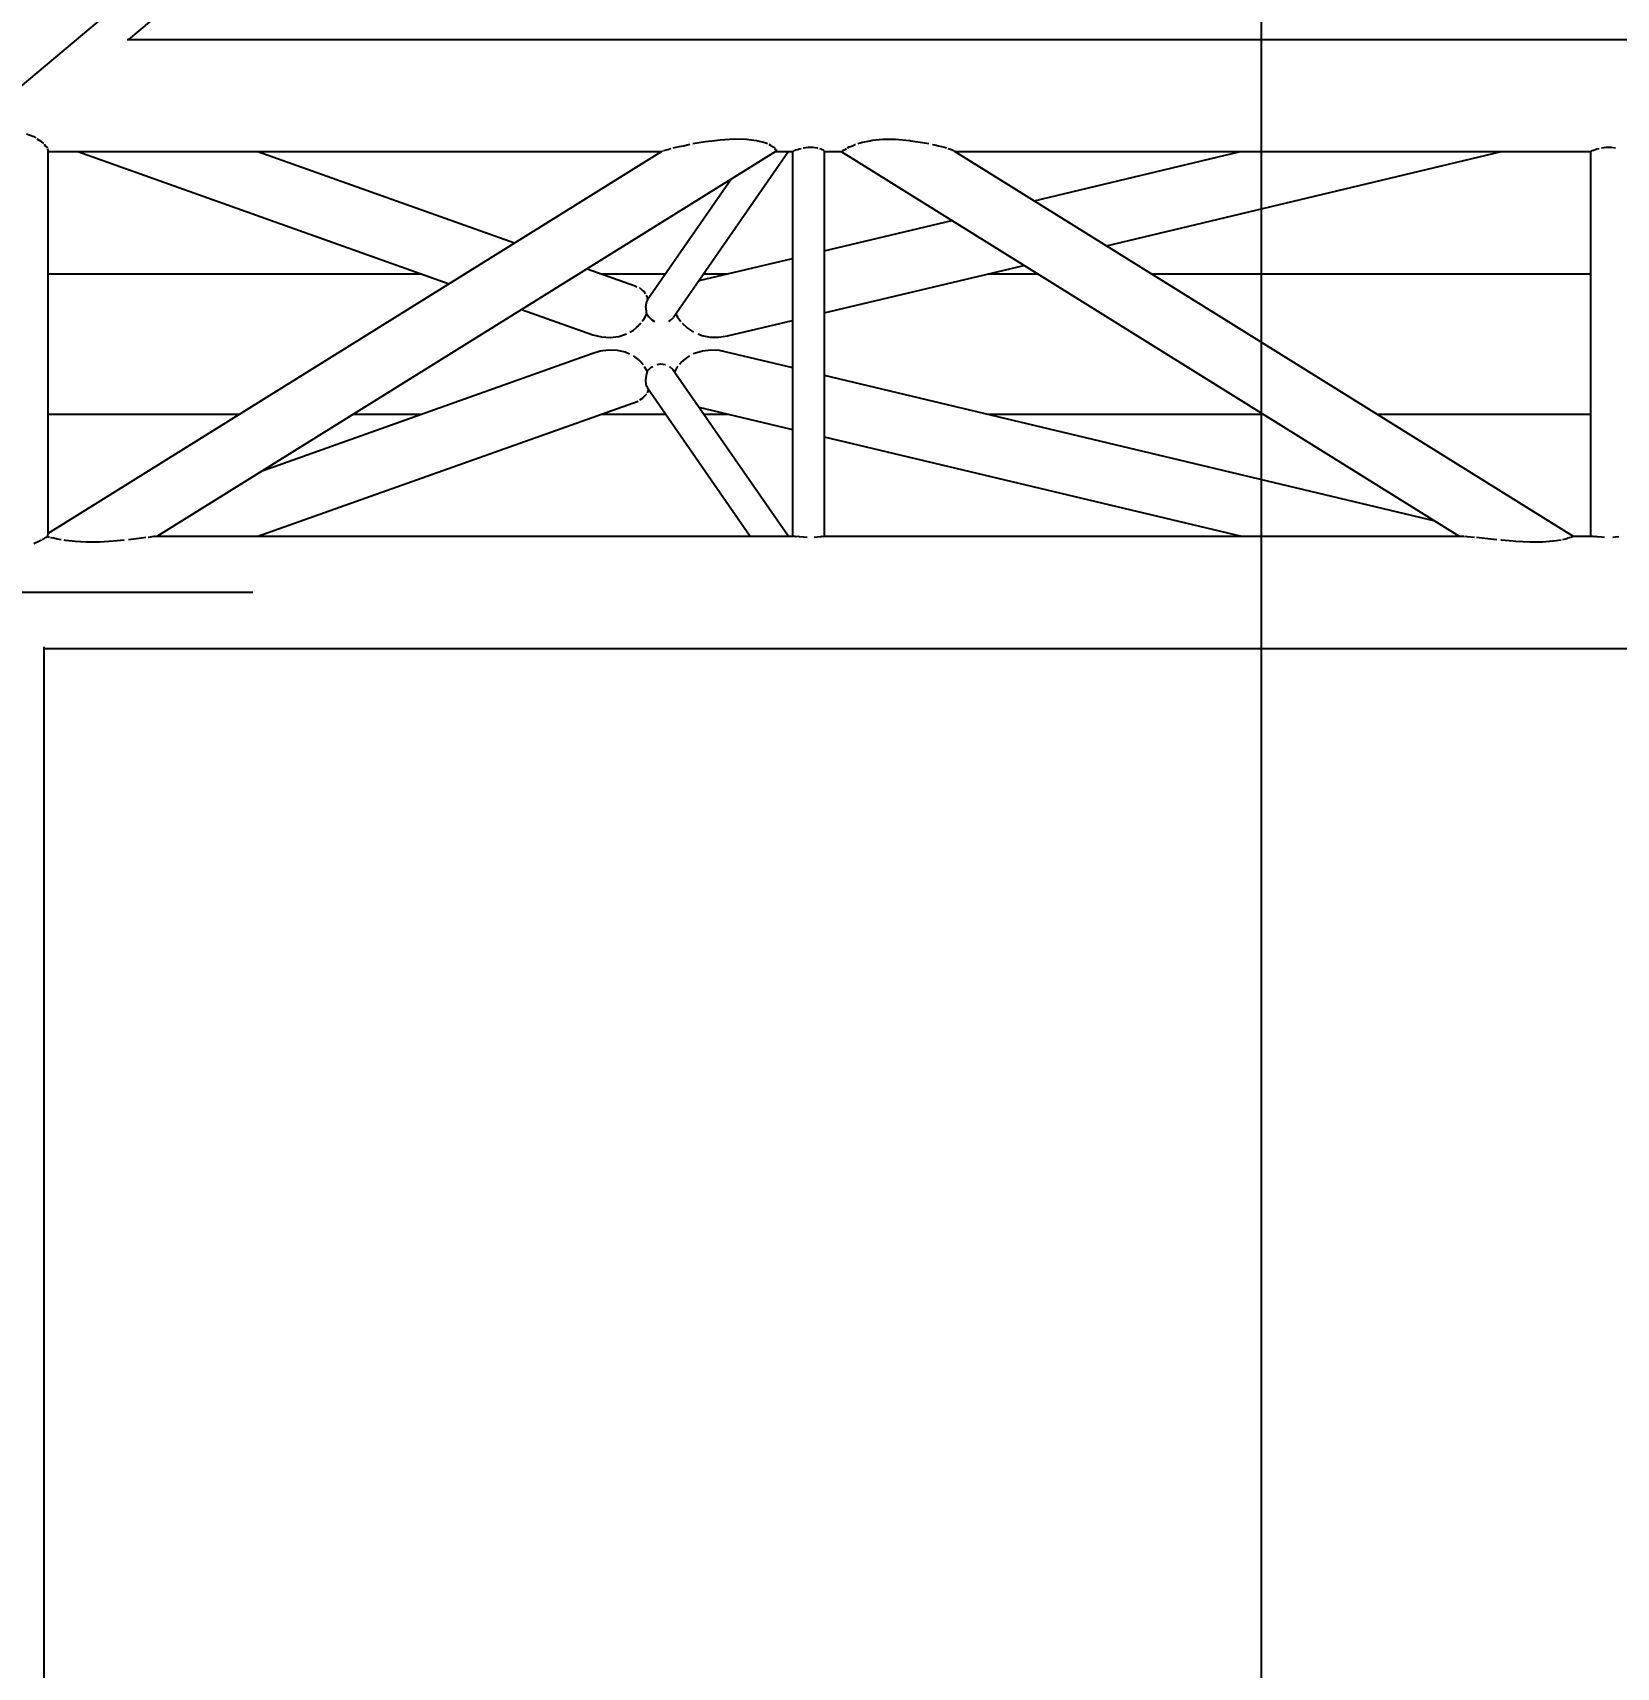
# Model space of a CAD drawing. Header units: millimetres. Extents: x 150209.93 to 150215.05, y 136675.65 to 136679.93.
# Drawn here: x 150213.9648 to 150214.0796, y 136678.683 to 136678.8015 of the extents above; entities that cross this region are included whole.
import ezdxf

# ---------------------------------------------------------------- set-up
doc = ezdxf.new("R2010")
doc.units = ezdxf.units.MM
doc.header["$LTSCALE"] = 0.25
doc.linetypes.add('CENTER', pattern=[50.8, 31.75, -6.35, 6.35, -6.35])
doc.linetypes.add('XKITLINE00', pattern=[0])
doc.styles.add('ROMANS', font='romans.shx')
doc.dimstyles.new('MD300', dxfattribs={"dimtxt": 2.5, "dimasz": 2.5, "dimexe": 1, "dimexo": 1, "dimgap": 0.5, "dimtad": 1, "dimdec": 1, "dimlfac": 50, "dimrnd": 0.5, "dimdsep": 46, "dimtxsty": 'ROMANS', "dimcen": 1, "dimclrd": 146, "dimclre": 146, "dimclrt": 30, "dimadec": 1, "dimazin": 2, "dimtfac": 1, "dimtdec": 1, "dimtmove": 0, "dimatfit": 1, "dimfxl": 1, "dimtolj": 1, "dimtzin": 0, "dimlwd": -1, "dimlwe": -1, "dimarcsym": 0})

# ---------------------------------------------------------------- blocks, each defined once
blk = doc.blocks.new('çatıı')
at = {"color": 8, "linetype": 'CENTER'}
for p, q in [((25173.61, 15830.27), (26903.05, 17290.27)), ((26261.35, 15650.27), (24815.89, 15650.27))]:
    blk.add_line(p, q, dxfattribs=at)
at = {"color": 8, "linetype": 'XKITLINE00'}
for p, q in [((25216.54, 15850.57), (26044.8, 16549.79)), ((25215.9, 15850.57), (26261.35, 15850.57)), ((25179.53, 15816.37), (25182.12, 15815.41)), ((25182.12, 15815.41), (25182.81, 15814.94)), ((25183.25, 15814.65), (25184.21, 15814)), ((25184.21, 15814), (25184.28, 15813.96)), ((25184.28, 15813.96), (25185.61, 15812.87)), ((25185.9, 15812.64), (25185.91, 15812.63)), ((25185.91, 15812.63), (25186.23, 15812.12)), ((25186.23, 15812.12), (25186.92, 15811.42)), ((25186.92, 15811.42), (25186.94, 15811.33)), ((25186.99, 15811.16), (25187.1, 15810.8)), ((25187.1, 15810.8), (25187.26, 15810.53)), ((25187.26, 15810.53), (25187.26, 15671.48)), ((25187.26, 15671.63), (25409.57, 15810.05)), ((25187.26, 15809.97), (25409.45, 15809.97)), ((25198.02, 15809.97), (25332.57, 15762.11)), ((25226.86, 15670.57), (25451.14, 15810.22)), ((25263.32, 15809.97), (25356.32, 15776.89)), ((25409.57, 15810.05), (25409.65, 15810.07)), ((25409.65, 15810.07), (25410.02, 15810.27)), ((25410.19, 15810.36), (25410.32, 15810.43)), ((25410.32, 15810.43), (25411.81, 15810.8)), ((25411.81, 15810.8), (25412.43, 15811.02)), ((25412.43, 15811.02), (25413.04, 15811.16)), ((25413.72, 15811.33), (25415.91, 15811.85)), ((25455.56, 15809.97), (25413.9, 15749.88)), ((25415.91, 15811.85), (25417.5, 15812.12)), ((25417.5, 15812.12), (25419.75, 15812.64)), ((25420.91, 15812.87), (25425.47, 15813.62)), ((25425.47, 15813.62), (25428.9, 15814)), ((25428.9, 15814), (25430.72, 15814.26)), ((25430.72, 15814.26), (25435.84, 15814.61)), ((25435.84, 15814.61), (25440.33, 15814.52)), ((25440.33, 15814.52), (25443.98, 15813.99)), ((25443.98, 15813.99), (25446.99, 15813.31)), ((25446.99, 15813.31), (25447.93, 15812.87)), ((25448.43, 15812.64), (25449.02, 15812.36)), ((25449.02, 15812.36), (25449.21, 15812.12)), ((25449.21, 15812.12), (25450.44, 15811.52)), ((25450.44, 15811.52), (25450.54, 15811.33)), ((25450.64, 15811.16), (25450.84, 15810.8)), ((25450.74, 15809.97), (25457, 15809.97)), ((25450.84, 15810.8), (25451.04, 15810.72)), ((25451.04, 15810.72), (25451.11, 15810.36)), ((25451.13, 15810.27), (25451.14, 15810.22)), ((25457, 15810.04), (25457.14, 15810.06)), ((25457, 15810.04), (25457, 15670.57)), ((25457.28, 15810.24), (25457.14, 15810.06)), ((25457.28, 15810.24), (25457.35, 15810.27)), ((25457.58, 15810.37), (25458.09, 15810.58)), ((25458.09, 15810.58), (25458.93, 15810.78)), ((25458.93, 15810.78), (25459.35, 15810.96)), ((25459.35, 15810.96), (25460.12, 15811.16)), ((25460.83, 15811.34), (25460.94, 15811.36)), ((25460.94, 15811.36), (25462.7, 15811.58)), ((25462.7, 15811.58), (25464.46, 15811.58)), ((25464.46, 15811.58), (25466.05, 15811.37)), ((25466.05, 15811.37), (25466.17, 15811.34)), ((25466.74, 15811.16), (25467.31, 15810.98)), ((25467.31, 15810.98), (25467.6, 15810.78)), ((25467.6, 15810.78), (25468.12, 15810.59)), ((25468.12, 15810.59), (25468.3, 15810.37)), ((25468.38, 15810.27), (25468.4, 15810.25)), ((25468.4, 15810.25), (25468.4, 15670.57)), ((25468.4, 15809.97), (25474.66, 15809.97)), ((25474.57, 15810.03), (25474.93, 15810.05)), ((25474.57, 15810.03), (25698.54, 15670.57)), ((25474.97, 15810.27), (25474.93, 15810.05)), ((25475.1, 15810.37), (25476.01, 15810.76)), ((25476.05, 15810.84), (25476.01, 15810.76)), ((25476.05, 15810.84), (25476.59, 15811.15)), ((25476.93, 15811.34), (25477.5, 15811.67)), ((25477.5, 15811.67), (25478.77, 15812.05)), ((25478.77, 15812.05), (25479.6, 15812.56)), ((25479.6, 15812.56), (25479.78, 15812.61)), ((25480.64, 15812.89), (25482.33, 15813.43)), ((25482.33, 15813.43), (25485.16, 15813.9)), ((25485.16, 15813.9), (25485.79, 15814.07)), ((25485.79, 15814.07), (25489.76, 15814.48)), ((25489.76, 15814.48), (25494.35, 15814.46)), ((25494.35, 15814.46), (25499.34, 15813.99)), ((25499.34, 15813.99), (25499.87, 15813.9)), ((25499.87, 15813.9), (25504.1, 15813.34)), ((25504.1, 15813.34), (25506.33, 15812.89)), ((25507.69, 15812.61), (25508.54, 15812.44)), ((25508.54, 15812.44), (25509.92, 15812.05)), ((25509.92, 15812.05), (25512.07, 15811.58)), ((25512.07, 15811.58), (25512.77, 15811.34)), ((25513.35, 15811.15), (25514.53, 15810.76)), ((25514.53, 15810.76), (25514.57, 15810.75)), ((25514.57, 15810.75), (25515.28, 15810.37)), ((25515.48, 15810.27), (25739.83, 15670.57)), ((25515.95, 15809.97), (25746.09, 15809.97)), ((25544.56, 15792.16), (25619.34, 15809.97)), ((25570.71, 15775.88), (25713.83, 15809.97)), ((25746.09, 15810.03), (25746.23, 15810.05)), ((25746.09, 15810.03), (25746.09, 15670.57)), ((25746.37, 15810.22), (25746.23, 15810.05)), ((25746.37, 15810.22), (25746.47, 15810.27)), ((25746.72, 15810.37), (25747.18, 15810.56)), ((25747.18, 15810.56), (25748.02, 15810.76)), ((25748.02, 15810.76), (25748.44, 15810.94)), ((25748.44, 15810.94), (25749.29, 15811.15)), ((25750.03, 15811.34), (25751.79, 15811.55)), ((25751.79, 15811.55), (25753.55, 15811.55)), ((25753.55, 15811.55), (25755.14, 15811.34)), ((25755.14, 15811.34), (25755.15, 15811.34)), ((25434.83, 15800.07), (25404.46, 15756.25)), ((25468.4, 15774.01), (25514.7, 15785.04)), ((25423.16, 15763.24), (25457, 15771.3)), ((25468.4, 15751.5), (25540.85, 15768.76)), ((25187.26, 15765.67), (25322.55, 15765.67)), ((25382.6, 15767.54), (25399.59, 15761.5)), ((25387.85, 15765.67), (25410.99, 15765.67)), ((25424.85, 15765.67), (25433.4, 15765.67)), ((25527.89, 15765.67), (25545.8, 15765.67)), ((25587.1, 15765.67), (25746.09, 15765.67)), ((25399.59, 15761.5), (25400.64, 15761.02)), ((25401.57, 15760.6), (25401.67, 15760.56)), ((25401.67, 15760.56), (25402.65, 15759.68)), ((25402.65, 15759.68), (25403.18, 15759.24)), ((25403.18, 15759.24), (25403.65, 15758.48)), ((25403.96, 15757.97), (25404.21, 15757.57)), ((25404.21, 15757.57), (25404.33, 15756.86)), ((25404.33, 15756.86), (25404.5, 15756.31)), ((25358.85, 15752.76), (25384.69, 15743.57)), ((25404.1, 15751.25), (25403.44, 15750.09)), ((25403.94, 15755.14), (25403.78, 15753.6)), ((25403.78, 15753.6), (25403.82, 15753.4)), ((25403.82, 15753.4), (25403.98, 15751.77)), ((25404.12, 15755.51), (25403.94, 15755.14)), ((25403.98, 15751.77), (25404.13, 15751.32)), ((25404.12, 15751.34), (25404.1, 15751.25)), ((25404.46, 15756.25), (25404.12, 15755.51)), ((25404.13, 15751.32), (25404.79, 15750.2)), ((25414.73, 15751.08), (25415.32, 15750.07)), ((25398.11, 15744.61), (25399.34, 15745.29)), ((25399.34, 15745.29), (25400.45, 15746.29)), ((25400.45, 15746.29), (25401.4, 15747.04)), ((25401.98, 15747.79), (25401.4, 15747.04)), ((25403, 15749.07), (25402.53, 15748.47)), ((25403.44, 15750.09), (25403, 15749.07)), ((25404.79, 15750.2), (25404.92, 15750.08)), ((25404.92, 15750.08), (25406.05, 15748.96)), ((25406.05, 15748.96), (25406.99, 15748.47)), ((25412.13, 15748.47), (25412.67, 15748.72)), ((25412.67, 15748.72), (25413.9, 15749.88)), ((25415.32, 15750.07), (25415.33, 15750.03)), ((25415.33, 15750.03), (25416.48, 15748.47)), ((25417.03, 15747.78), (25418.75, 15746.28)), ((25418.75, 15746.28), (25418.99, 15746.03)), ((25418.99, 15746.03), (25421.13, 15744.61)), ((25433.44, 15743.17), (25457, 15748.79)), ((25384.69, 15743.57), (25387.77, 15742.85)), ((25387.77, 15742.85), (25390.93, 15742.67)), ((25390.93, 15742.67), (25394.01, 15743.03)), ((25394.01, 15743.03), (25396.86, 15743.92)), ((25422.77, 15743.9), (25424.12, 15743.36)), ((25424.12, 15743.36), (25427.16, 15742.76)), ((25427.16, 15742.76), (25430.32, 15742.69)), ((25430.32, 15742.69), (25433.44, 15743.17)), ((25265.2, 15694.45), (25384.33, 15736.83)), ((25384.33, 15736.83), (25387.26, 15737.77)), ((25387.26, 15737.77), (25390.34, 15738.19)), ((25390.34, 15738.19), (25393.42, 15738.07)), ((25393.42, 15738.07), (25396.34, 15737.41)), ((25396.34, 15737.41), (25397.93, 15736.7)), ((25399.27, 15736.01), (25401.13, 15734.63)), ((25401.13, 15734.63), (25401.16, 15734.6)), ((25401.16, 15734.6), (25402.87, 15732.81)), ((25407.91, 15732.81), (25409.16, 15733.05)), ((25409.16, 15733.05), (25410.89, 15732.85)), ((25410.89, 15732.85), (25410.97, 15732.81)), ((25416.87, 15733.79), (25416.03, 15732.81)), ((25416.87, 15733.79), (25417.94, 15734.59)), ((25417.94, 15734.59), (25419.02, 15735.55)), ((25419.02, 15735.55), (25419.84, 15736)), ((25421.09, 15736.7), (25421.5, 15736.93)), ((25421.5, 15736.93), (25424.33, 15737.82)), ((25424.33, 15737.82), (25427.37, 15738.19)), ((25427.37, 15738.19), (25430.44, 15738.02)), ((25430.44, 15738.02), (25457, 15731.69)), ((25403.28, 15732.15), (25404.05, 15730.79)), ((25403.77, 15727.22), (25403.74, 15727)), ((25403.74, 15727), (25403.87, 15725.72)), ((25403.84, 15727.89), (25403.77, 15727.22)), ((25403.93, 15728.84), (25403.85, 15728.01)), ((25404.27, 15729.87), (25403.93, 15728.84)), ((25404.05, 15730.79), (25404.21, 15730.57)), ((25404.21, 15730.57), (25404.35, 15730.19)), ((25404.37, 15730.28), (25404.27, 15729.87)), ((25404.57, 15730.63), (25404.37, 15730.28)), ((25404.57, 15730.63), (25404.74, 15730.79)), ((25404.74, 15730.79), (25405.84, 15731.88)), ((25405.84, 15731.88), (25406.33, 15732.15)), ((25412.43, 15732.15), (25412.45, 15732.14)), ((25412.45, 15732.14), (25413.69, 15730.98)), ((25413.69, 15730.98), (25455.56, 15670.57)), ((25414.61, 15730.78), (25414.21, 15730.22)), ((25415.11, 15731.75), (25414.61, 15730.78)), ((25415.45, 15732.14), (25415.11, 15731.75)), ((25468.4, 15728.98), (25689.25, 15676.36)), ((25403.17, 15721.1), (25402.88, 15720.73)), ((25404.1, 15722.12), (25403.17, 15721.1)), ((25403.88, 15725.61), (25403.9, 15725.46)), ((25403.9, 15725.46), (25404.08, 15725.1)), ((25404.08, 15725.1), (25404.43, 15724.35)), ((25404.83, 15723.76), (25404.37, 15722.62)), ((25404.43, 15724.35), (25441.7, 15670.57)), ((25187.26, 15714.87), (25256.71, 15714.87)), ((25263.25, 15670.57), (25401.07, 15719.6)), ((25298.01, 15714.87), (25322.62, 15714.87)), ((25387.78, 15714.87), (25410.99, 15714.87)), ((25401.69, 15719.98), (25402.88, 15720.73)), ((25423.1, 15717.4), (25457, 15709.32)), ((25424.85, 15714.87), (25433.7, 15714.87)), ((25527.59, 15714.87), (25627.39, 15714.87)), ((25668.69, 15714.87), (25746.09, 15714.87)), ((25468.4, 15706.61), (25619.64, 15670.57)), ((25182.11, 15667.98), (25182.12, 15667.99)), ((25182.12, 15667.99), (25184.24, 15668.99)), ((25184.24, 15668.99), (25184.28, 15669)), ((25184.28, 15669), (25184.88, 15669.29)), ((25185.16, 15669.43), (25185.91, 15669.79)), ((25185.91, 15669.79), (25186.24, 15670.09)), ((25186.24, 15670.09), (25186.6, 15670.23)), ((25186.76, 15670.29), (25186.92, 15670.36)), ((25186.98, 15670.43), (25186.92, 15670.36)), ((25187.03, 15670.65), (25186.98, 15670.43)), ((25187, 15670.47), (25187.86, 15670.29)), ((25187.23, 15671.44), (25187.05, 15670.72)), ((25187.26, 15671.48), (25187.23, 15671.44)), ((25188.21, 15670.22), (25188.39, 15670.19)), ((25188.39, 15670.19), (25189.42, 15670.08)), ((25189.42, 15670.08), (25190.59, 15669.69)), ((25190.59, 15669.69), (25192.08, 15669.43)), ((25192.97, 15669.28), (25193.5, 15669.19)), ((25193.5, 15669.19), (25196.04, 15668.96)), ((25196.04, 15668.96), (25197.08, 15668.78)), ((25197.08, 15668.78), (25201.22, 15668.52)), ((25201.22, 15668.52), (25205.95, 15668.58)), ((25205.95, 15668.58), (25211.04, 15668.96)), ((25211.04, 15668.96), (25214.87, 15669.28)), ((25216.4, 15669.43), (25220.24, 15669.92)), ((25220.24, 15669.92), (25221.13, 15670.08)), ((25221.13, 15670.08), (25222.76, 15670.22)), ((25223.53, 15670.29), (25223.64, 15670.31)), ((25223.64, 15670.31), (25225.69, 15670.59)), ((25225.69, 15670.59), (25225.97, 15670.58)), ((25225.97, 15670.58), (25226.19, 15670.56)), ((25226.27, 15670.57), (25457.99, 15670.57)), ((25458.07, 15670.56), (25458.09, 15670.56)), ((25458.09, 15670.56), (25458.94, 15670.59)), ((25458.53, 15670.56), (25459.02, 15670.58)), ((25458.94, 15670.59), (25459.35, 15670.52)), ((25458.96, 15670.57), (25459.03, 15670.57)), ((25459.35, 15670.52), (25460.94, 15670.36)), ((25460.94, 15670.36), (25462.31, 15670.29)), ((25464.86, 15670.29), (25466.05, 15670.36)), ((25466.05, 15670.36), (25467.31, 15670.51)), ((25467.31, 15670.51), (25467.61, 15670.59)), ((25467.53, 15670.57), (25467.7, 15670.56)), ((25467.61, 15670.59), (25468.12, 15670.56)), ((25468.12, 15670.56), (25468.14, 15670.56)), ((25468.16, 15670.57), (25700.25, 15670.57)), ((25700.4, 15670.56), (25701.16, 15670.59)), ((25701.16, 15670.59), (25701.34, 15670.56)), ((25701.34, 15670.56), (25704.04, 15670.29)), ((25704.79, 15670.22), (25706.87, 15670.08)), ((25706.87, 15670.08), (25708.92, 15669.78)), ((25708.92, 15669.78), (25712.18, 15669.43)), ((25713.63, 15669.28), (25713.88, 15669.26)), ((25713.88, 15669.26), (25718.02, 15668.96)), ((25718.02, 15668.96), (25719.02, 15668.85)), ((25719.02, 15668.85), (25724.15, 15668.54)), ((25724.15, 15668.54), (25728.68, 15668.56)), ((25728.68, 15668.56), (25732.39, 15668.88)), ((25732.39, 15668.88), (25732.72, 15668.96)), ((25732.72, 15668.96), (25735.45, 15669.29)), ((25736.03, 15669.43), (25737.59, 15669.83)), ((25737.59, 15669.83), (25737.99, 15670.08)), ((25737.99, 15670.08), (25738.84, 15670.22)), ((25739.11, 15670.29), (25739.67, 15670.59)), ((25739.67, 15670.59), (25739.78, 15670.56)), ((25739.76, 15670.57), (25747.05, 15670.57)), ((25747.13, 15670.56), (25747.18, 15670.56)), ((25747.18, 15670.56), (25748.03, 15670.59)), ((25747.58, 15670.56), (25748.1, 15670.57)), ((25748.03, 15670.59), (25748.44, 15670.51)), ((25748.44, 15670.51), (25750.03, 15670.35)), ((25750.03, 15670.35), (25751.12, 15670.3)), ((25754.22, 15670.3), (25755.14, 15670.34)), ((25755.14, 15670.34), (25756.4, 15670.5)), ((25185.79, 15630.56), (25185.79, 14210.49)), ((25185.79, 15629.97), (26261.35, 15629.97))]:
    blk.add_line(p, q, dxfattribs=at)
blk = doc.blocks.new('*D7')
at = {"color": 146, "transparency": 16777216}
for p, q in [((150214.91743, 136678.92698), (150215.05387, 136678.92698)), ((150214.05387, 136678.89698), (150214.05387, 136678.27692)), ((150214.91743, 136678.24692), (150215.05387, 136678.24692))]:
    blk.add_line(p, q, dxfattribs=at)
for points in [[(150214.04887, 136678.89698), (150214.05887, 136678.89698), (150214.05387, 136678.92698)], [(150214.04887, 136678.27692), (150214.05887, 136678.27692), (150214.05387, 136678.24692)]]:
    blk.add_solid(points, dxfattribs=at)
at = {"layer": 'DEFPOINTS', "color": 0, "transparency": 16777216}
for p in [(150213.91743, 136678.92698), (150213.91743, 136678.24692), (150214.05387, 136678.24692)]:
    blk.add_point(p, dxfattribs=at)
at = {"color": 30, "transparency": 16777216, "insert": (150214.02887, 136678.58695), "char_height": 0.03, "attachment_point": 5, "rotation": 90, "style": 'ROMANS'}
blk.add_mtext('\\A1;34', dxfattribs=at)

msp = doc.modelspace()

# ---------------------------------------------------------------- block references
at = {"xscale": 0.0002000170049888334, "yscale": 0.0002000170049888334, "zscale": 0.0002000170049888334}
msp.add_blockref('çatıı', (150208.92807, 136675.63059), dxfattribs=at)

# ---------------------------------------------------------------- dimensions: what is measured, and where the dimension line sits
dim = msp.add_aligned_dim(p1=(150213.91743, 136678.92698), p2=(150213.91743, 136678.24692), distance=0.13644, dimstyle='MD300', override={"dimtxt": 0.03, "dimasz": 0.03, "dimgap": 0.01})
dim.commit()
dim.dimension.update_dxf_attribs({"geometry": '*D7', "text_midpoint": (150214.02887, 136678.58695)})

doc.saveas('drawing.dxf')
